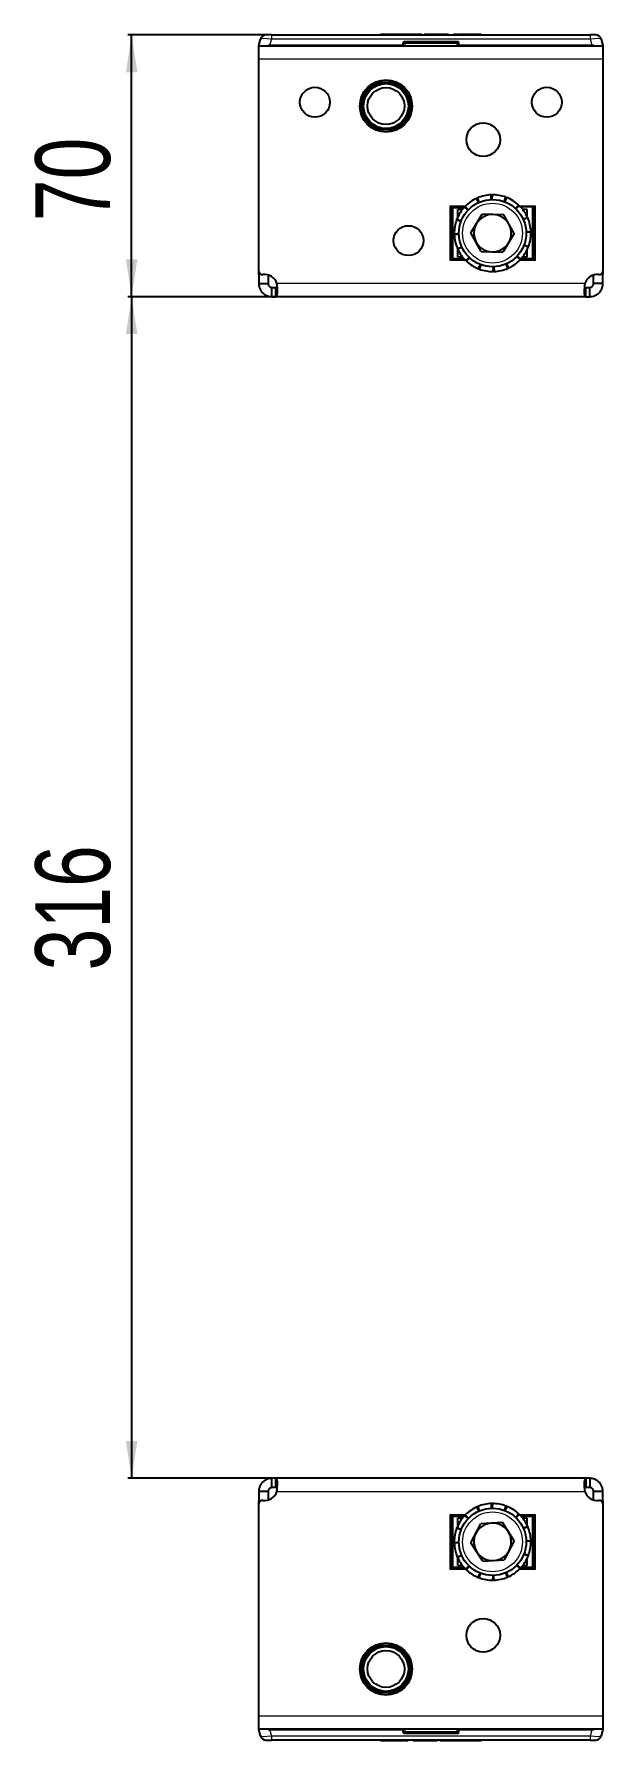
# Model space of a CAD drawing. Header units: millimetres. Extents: x 0 to 2772, y -308 to 598.
# Drawn here: x 3.3 to 155.4, y -308.3 to 148.2 of the extents above; entities that cross this region are included whole.
import ezdxf

# ---------------------------------------------------------------- set-up
doc = ezdxf.new("R2010")
doc.units = ezdxf.units.MM
doc.layers.add('FORMAT', color=7, linetype='Continuous')
doc.styles.add('SLDTEXTSTYLE0', font='TXT', dxfattribs={"width": 0.75})
doc.dimstyles.new('SLDDIMSTYLE0', dxfattribs={"dimtxt": 20, "dimasz": 10, "dimexe": 0, "dimexo": 0.0625, "dimgap": 5, "dimtad": 2, "dimdec": 1, "dimrnd": 1e-09, "dimzin": 12, "dimdsep": 46, "dimtxsty": 'SLDTEXTSTYLE0', "dimsah": 1, "dimcen": 0.09, "dimadec": 0, "dimazin": 3, "dimtfac": 1, "dimtofl": 0, "dimtmove": 0, "dimatfit": 3, "dimfxl": 0, "dimfrac": 2, "dimtolj": 1, "dimtzin": 12, "dimarcsym": 0})

# ---------------------------------------------------------------- blocks, each defined once
blk = doc.blocks.new('_D_5')
at = {"layer": 'FORMAT'}
for p, q in [((65.28, 147.96), (28.38, 147.96)), ((29.38, 77.96), (29.38, 147.96)), ((67.96, 77.96), (28.38, 77.96))]:
    blk.add_line(p, q, dxfattribs=at)
for points in [[(29.38, 147.96), (27.84, 137.96), (30.92, 137.96)], [(29.38, 77.96), (30.92, 87.96), (27.84, 87.96)]]:
    blk.add_solid(points, dxfattribs=at)
at = {"layer": 'FORMAT', "insert": (3.6, 98.18), "char_height": 20, "attachment_point": 1, "rotation": 90, "style": 'SLDTEXTSTYLE0'}
blk.add_mtext('70', dxfattribs=at)
blk = doc.blocks.new('_D_6')
at = {"layer": 'FORMAT'}
for p, q in [((67.96, 77.96), (28.38, 77.96)), ((29.38, 77.96), (29.38, -238.04)), ((67.96, -238.04), (28.38, -238.04))]:
    blk.add_line(p, q, dxfattribs=at)
for points in [[(29.38, 77.96), (27.84, 67.96), (30.92, 67.96)], [(29.38, -238.04), (30.92, -228.04), (27.84, -228.04)]]:
    blk.add_solid(points, dxfattribs=at)
at = {"layer": 'FORMAT', "insert": (3.6, -102.21), "char_height": 20, "attachment_point": 1, "rotation": 90, "style": 'SLDTEXTSTYLE0'}
blk.add_mtext('316', dxfattribs=at)

msp = doc.modelspace()

# ---------------------------------------------------------------- linework, layer by layer
at = {"color": 7, "linetype": 'Continuous', "lineweight": 25}
for p, q in [((63.39, 145.16), (63.84, 146.85)), ((66.74, 147.96), (65.29, 147.96)), ((66.74, 147.96), (152.04, 147.96)), ((95.96, 148.16), (95.96, 147.96)), ((101.61, 148.16), (101.67, 148.16)), ((101.67, 148.16), (101.67, 147.96)), ((101.67, 148.16), (102.8, 148.16)), ((116.39, 146.16), (102.39, 146.16)), ((102.8, 148.16), (102.8, 147.96)), ((102.8, 148.16), (105.47, 148.16)), ((105.47, 148.16), (105.47, 147.96)), ((105.47, 148.16), (106.96, 148.16)), ((106.96, 148.16), (106.96, 147.96)), ((107.77, 148.19), (107.77, 147.96)), ((111.24, 148.16), (114.07, 148.16)), ((114.07, 148.16), (114.07, 147.96)), ((115.21, 148.16), (115.21, 147.96)), ((115.46, 148.16), (115.46, 147.96)), ((116.7, 148.16), (116.7, 147.96)), ((117.13, 148.16), (122.38, 148.16)), ((122.81, 148.16), (122.81, 147.96)), ((153.48, 147.96), (152.04, 147.96)), ((154.93, 146.85), (155.39, 145.16)), ((63.39, 144.96), (63.39, 145.16)), ((155.39, 144.96), (63.39, 144.96)), ((63.39, 141.46), (63.39, 144.96)), ((101.89, 145.16), (66.28, 145.16)), ((101.89, 145.66), (101.89, 145.16)), ((101.89, 144.96), (101.89, 145.16)), ((116.89, 145.16), (116.89, 145.66)), ((152.49, 145.16), (116.89, 145.16)), ((116.89, 144.96), (116.89, 145.16)), ((155.39, 145.16), (155.39, 144.96)), ((155.39, 144.96), (155.39, 141.46)), ((63.39, 84.86), (63.39, 141.46)), ((155.39, 141.46), (155.39, 84.86)), ((125.54, 103.95), (125.49, 105.2)), ((125.74, 105.21), (125.66, 103.96)), ((114.89, 101.96), (114.54, 102.31)), ((118.4, 101.96), (114.89, 101.96)), ((114.89, 101.96), (114.89, 87.96)), ((115.24, 101.61), (114.89, 101.96)), ((116.64, 99.38), (116.64, 101.26)), ((117.8, 101.26), (116.64, 101.26)), ((119.28, 101.07), (118.36, 101.92)), ((118.54, 102.1), (119.37, 101.17)), ((118.89, 101.71), (118.89, 101.44)), ((122.12, 103.14), (121.6, 104.27)), ((121.83, 104.37), (122.24, 103.19)), ((129.01, 103.4), (129.44, 104.57)), ((129.67, 104.49), (129.12, 103.36)), ((132, 101.57), (132.85, 102.48)), ((133.03, 102.31), (132.09, 101.48)), ((136.89, 101.96), (133.37, 101.96)), ((135.14, 101.26), (133.97, 101.26)), ((135.14, 99.38), (135.14, 101.26)), ((137.24, 102.31), (136.89, 101.96)), ((136.89, 101.96), (136.89, 87.96)), ((117.44, 98.08), (116.27, 98.52)), ((116.36, 98.75), (117.49, 98.2)), ((120.11, 95.09), (123.12, 100.03)), ((128.89, 99.89), (123.12, 100.03)), ((131.66, 94.83), (128.89, 99.89)), ((134.06, 98.72), (135.2, 99.25)), ((135.3, 99.02), (134.11, 98.61)), ((115.64, 94.82), (116.89, 94.74)), ((116.89, 94.61), (115.64, 94.57)), ((116.47, 90.9), (117.66, 91.31)), ((122.88, 90.03), (120.11, 95.09)), ((131.66, 94.83), (128.66, 89.9)), ((135.41, 91.17), (134.28, 91.72)), ((134.33, 91.84), (135.5, 91.41)), ((134.88, 95.31), (136.13, 95.36)), ((136.13, 95.11), (134.88, 95.18)), ((114.89, 87.96), (114.54, 87.61)), ((115.24, 88.31), (114.89, 87.96)), ((114.89, 87.96), (118.4, 87.96)), ((117.71, 91.2), (116.57, 90.68)), ((116.64, 88.66), (116.64, 90.54)), ((116.64, 88.66), (117.8, 88.66)), ((118.74, 87.61), (119.68, 88.44)), ((119.77, 88.36), (118.92, 87.44)), ((122.88, 90.03), (128.66, 89.9)), ((129.94, 85.55), (129.53, 86.73)), ((129.65, 86.78), (130.17, 85.65)), ((133.24, 87.82), (132.4, 88.76)), ((132.49, 88.85), (133.41, 88)), ((132.89, 88.21), (132.89, 88.48)), ((136.89, 87.96), (133.37, 87.96)), ((133.97, 88.66), (135.14, 88.66)), ((135.14, 88.66), (135.14, 90.54)), ((136.89, 87.96), (136.54, 88.31)), ((137.24, 87.61), (136.89, 87.96)), ((63.39, 83.96), (63.39, 84.86)), ((63.39, 83.96), (63.39, 81.46)), ((65.89, 83.74), (65.89, 81.46)), ((122.1, 85.44), (122.65, 86.56)), ((122.77, 86.52), (122.33, 85.35)), ((126.03, 84.71), (126.11, 85.96)), ((126.23, 85.97), (126.28, 84.72)), ((152.89, 81.46), (152.89, 83.74)), ((155.39, 84.86), (155.39, 83.96)), ((155.39, 81.46), (155.39, 83.96)), ((63.39, 81.46), (65.89, 81.46)), ((66.89, 80.46), (67.97, 80.46)), ((66.89, 77.96), (66.89, 80.46)), ((66.89, 77.96), (67.97, 77.96)), ((67.97, 77.96), (67.97, 80.46)), ((150.8, 77.96), (67.97, 77.96)), ((150.8, 77.96), (150.8, 80.46)), ((150.8, 80.46), (151.89, 80.46)), ((150.8, 77.96), (151.89, 77.96)), ((151.89, 77.96), (151.89, 80.46)), ((155.39, 81.46), (152.89, 81.46)), ((65.89, -241.54), (63.39, -241.54)), ((63.39, -241.54), (63.39, -244.04)), ((65.89, -241.54), (65.89, -243.82)), ((66.89, -240.54), (66.89, -238.04)), ((67.97, -238.04), (66.89, -238.04)), ((67.97, -240.54), (66.89, -240.54)), ((67.97, -240.54), (67.97, -238.04)), ((150.8, -238.04), (67.97, -238.04)), ((150.8, -238.04), (150.8, -240.54)), ((151.89, -238.04), (150.8, -238.04)), ((151.89, -240.54), (150.8, -240.54)), ((151.89, -238.04), (151.89, -240.54)), ((155.39, -241.54), (152.89, -241.54)), ((152.89, -243.82), (152.89, -241.54)), ((155.39, -244.04), (155.39, -241.54)), ((63.39, -244.94), (63.39, -244.04)), ((63.39, -301.54), (63.39, -244.94)), ((122.2, -246.83), (121.69, -245.69)), ((121.92, -245.59), (122.31, -246.78)), ((125.62, -246.04), (125.58, -244.79)), ((125.83, -244.79), (125.75, -246.04)), ((129.08, -246.63), (129.53, -245.46)), ((129.76, -245.55), (129.2, -246.67)), ((155.39, -244.04), (155.39, -244.94)), ((155.39, -244.94), (155.39, -301.54)), ((114.89, -248.04), (114.54, -247.69)), ((114.89, -248.04), (114.89, -262.04)), ((118.4, -248.04), (114.89, -248.04)), ((115.24, -248.39), (114.89, -248.04)), ((117.8, -248.74), (116.64, -248.74)), ((116.64, -250.62), (116.64, -248.74)), ((119.34, -248.87), (118.43, -248.01)), ((118.54, -248.04), (118.46, -248.04)), ((118.6, -247.83), (119.42, -248.77)), ((118.89, -248.29), (118.89, -248.44)), ((119.47, -248.73), (118.89, -248.4)), ((119.46, -248.74), (119.2, -248.74)), ((120.12, -255.34), (122.74, -250.2)), ((128.51, -249.89), (122.74, -250.2)), ((131.65, -254.74), (128.51, -249.89)), ((132.06, -248.49), (132.92, -247.58)), ((133.1, -247.75), (132.15, -248.58)), ((133.37, -248.04), (136.89, -248.04)), ((135.14, -248.74), (133.97, -248.74)), ((134.1, -251.35), (135.24, -250.84)), ((135.14, -250.62), (135.14, -248.74)), ((136.89, -248.04), (136.54, -248.39)), ((137.24, -247.69), (136.89, -248.04)), ((136.89, -248.04), (136.89, -262.04)), ((115.64, -255.09), (116.89, -255.18)), ((116.89, -255.3), (115.64, -255.34)), ((117.47, -251.84), (116.3, -251.4)), ((116.4, -251.16), (117.52, -251.72)), ((123.27, -260.18), (120.12, -255.34)), ((131.65, -254.74), (129.03, -259.88)), ((135.34, -251.07), (134.15, -251.47)), ((134.88, -254.77), (136.13, -254.74)), ((136.14, -254.99), (134.88, -254.9)), ((116.44, -259.01), (117.63, -258.61)), ((117.68, -258.73), (116.54, -259.24)), ((116.64, -261.34), (116.64, -259.46)), ((123.27, -260.18), (129.03, -259.88)), ((135.38, -258.91), (134.25, -258.35)), ((134.3, -258.24), (135.47, -258.68)), ((135.14, -261.34), (135.14, -259.46)), ((114.89, -262.04), (114.54, -262.39)), ((115.24, -261.69), (114.89, -262.04)), ((114.89, -262.04), (118.4, -262.04)), ((116.64, -261.34), (117.8, -261.34)), ((118.67, -262.32), (119.62, -261.5)), ((119.71, -261.59), (118.85, -262.5)), ((122.01, -264.53), (122.57, -263.41)), ((122.69, -263.45), (122.24, -264.62)), ((125.94, -265.29), (126.03, -264.04)), ((126.15, -264.04), (126.19, -265.28)), ((129.86, -264.49), (129.46, -263.3)), ((129.57, -263.25), (130.09, -264.39)), ((132.3, -261.35), (132.89, -261.68)), ((132.31, -261.34), (132.57, -261.34)), ((133.17, -262.25), (132.35, -261.3)), ((132.43, -261.21), (133.34, -262.07)), ((132.89, -261.79), (132.89, -261.64)), ((133.31, -262.04), (133.24, -262.04)), ((136.89, -262.04), (133.37, -262.04)), ((133.97, -261.34), (135.14, -261.34)), ((136.89, -262.04), (136.54, -261.69)), ((137.24, -262.39), (136.89, -262.04)), ((63.39, -305.04), (63.39, -301.54)), ((63.39, -305.24), (63.39, -305.04)), ((63.39, -305.04), (155.39, -305.04)), ((63.84, -306.93), (63.39, -305.24)), ((66.28, -305.24), (101.89, -305.24)), ((101.89, -305.04), (101.89, -305.24)), ((101.89, -305.24), (101.89, -305.74)), ((116.89, -305.04), (116.89, -305.24)), ((116.89, -305.74), (116.89, -305.24)), ((116.89, -305.24), (152.49, -305.24)), ((155.39, -305.24), (154.93, -306.93)), ((155.39, -301.54), (155.39, -305.04)), ((155.39, -305.04), (155.39, -305.24)), ((65.29, -308.04), (66.74, -308.04)), ((152.04, -308.04), (66.74, -308.04)), ((95.96, -308.24), (95.96, -308.04)), ((101.64, -308.24), (96.39, -308.24)), ((102.07, -308.24), (102.07, -308.04)), ((102.39, -306.24), (116.39, -306.24)), ((103.31, -308.24), (103.31, -308.04)), ((103.56, -308.24), (103.56, -308.04)), ((104.7, -308.24), (104.7, -308.04)), ((107.53, -308.24), (104.7, -308.24)), ((111, -308.26), (111, -308.04)), ((111.81, -308.24), (111.81, -308.04)), ((113.3, -308.24), (111.81, -308.24)), ((113.3, -308.24), (113.3, -308.04)), ((115.97, -308.24), (113.3, -308.24)), ((115.97, -308.24), (115.97, -308.04)), ((117.1, -308.24), (115.97, -308.24)), ((117.1, -308.24), (117.1, -308.04)), ((117.16, -308.24), (117.1, -308.24)), ((122.81, -308.24), (122.81, -308.04)), ((152.04, -308.04), (153.48, -308.04))]:
    msp.add_line(p, q, dxfattribs=at)
at = {"color": 8, "linetype": 'Continuous', "lineweight": 18}
for p, q in [((66.74, 146.85), (66.28, 145.16)), ((66.74, 147.96), (66.74, 146.85)), ((152.04, 146.85), (66.74, 146.85)), ((98.07, 148.16), (98.07, 147.96)), ((102.39, 145.66), (102.39, 146.16)), ((108.88, 148.16), (108.88, 147.96)), ((111.24, 148.16), (111.24, 147.96)), ((116.39, 145.66), (116.39, 146.16)), ((117.13, 148.16), (117.13, 147.96)), ((122.38, 148.16), (122.38, 147.96)), ((152.04, 146.85), (152.04, 147.96)), ((152.49, 145.16), (152.04, 146.85)), ((102.39, 145.66), (101.89, 145.66)), ((102.39, 145.66), (102.39, 144.96)), ((116.39, 145.66), (102.39, 145.66)), ((116.39, 145.66), (116.89, 145.66)), ((116.39, 144.96), (116.39, 145.66)), ((155.39, 141.46), (63.39, 141.46)), ((114.54, 87.61), (114.54, 102.31)), ((114.54, 102.31), (118.74, 102.31)), ((118.09, 101.61), (115.24, 101.61)), ((115.24, 101.61), (115.24, 88.31)), ((132.69, 102.31), (133.03, 102.31)), ((133.03, 102.31), (137.24, 102.31)), ((136.54, 88.31), (136.54, 101.96)), ((137.24, 102.31), (137.24, 87.61)), ((118.74, 87.61), (114.54, 87.61)), ((115.24, 88.31), (118.09, 88.31)), ((119.08, 87.61), (118.74, 87.61)), ((137.24, 87.61), (133.03, 87.61)), ((133.69, 88.31), (136.54, 88.31)), ((63.95, 83.96), (63.39, 83.96)), ((155.39, 83.96), (154.83, 83.96)), ((150.55, 81.46), (68.22, 81.46)), ((68.22, -241.54), (150.55, -241.54)), ((63.39, -244.04), (63.95, -244.04)), ((154.83, -244.04), (155.39, -244.04)), ((114.54, -247.69), (118.74, -247.69)), ((114.54, -262.39), (114.54, -247.69)), ((118.09, -248.39), (115.24, -248.39)), ((115.24, -248.39), (115.24, -261.69)), ((132.82, -247.69), (137.24, -247.69)), ((136.54, -248.39), (133.69, -248.39)), ((136.54, -261.69), (136.54, -248.39)), ((137.24, -247.69), (137.24, -262.39)), ((118.96, -262.39), (114.54, -262.39)), ((115.24, -261.69), (118.09, -261.69)), ((137.24, -262.39), (133.03, -262.39)), ((133.69, -261.69), (136.54, -261.69)), ((63.39, -301.54), (155.39, -301.54)), ((66.28, -305.24), (66.74, -306.93)), ((102.39, -305.74), (101.89, -305.74)), ((102.39, -305.04), (102.39, -305.74)), ((102.39, -305.74), (102.39, -306.24)), ((102.39, -305.74), (116.39, -305.74)), ((116.39, -305.74), (116.39, -305.04)), ((116.39, -305.74), (116.89, -305.74)), ((116.39, -305.74), (116.39, -306.24)), ((152.04, -306.93), (152.49, -305.24)), ((66.74, -306.93), (152.04, -306.93)), ((66.74, -306.93), (66.74, -308.04)), ((96.39, -308.24), (96.39, -308.04)), ((101.64, -308.24), (101.64, -308.04)), ((107.53, -308.24), (107.53, -308.04)), ((109.89, -308.24), (109.89, -308.04)), ((120.7, -308.24), (120.7, -308.04)), ((152.04, -308.04), (152.04, -306.93))]:
    msp.add_line(p, q, dxfattribs=at)
at = {"color": 7, "linetype": 'Continuous', "lineweight": 25}
for centre, radius in [((78.39, 129.96), 4), ((97.39, 128.96), 7), ((97.39, 128.96), 6.5), ((97.39, 128.96), 6), ((97.39, 128.96), 4.93), ((140.39, 129.96), 4), ((123.39, 119.96), 4.5), ((125.89, 94.96), 9), ((103.39, 92.96), 4), ((125.89, -255.04), 9), ((123.39, -280.04), 4.5), ((97.39, -289.04), 7), ((97.39, -289.04), 6.5), ((97.39, -289.04), 6), ((97.39, -289.04), 4.93)]:
    msp.add_circle(centre, radius, dxfattribs=at)
at = {"color": 8, "linetype": 'Continuous', "lineweight": 18}
for centre, radius in [((97.39, 128.96), 6.25), ((125.89, 94.96), 8), ((125.89, -255.04), 8), ((97.39, -289.04), 6.25)]:
    msp.add_circle(centre, radius, dxfattribs=at)
at = {"color": 7, "linetype": 'Continuous', "lineweight": 25}
for centre, radius, start, end in [((65.29, 146.46), 1.5, 90, 165), ((102.39, 145.66), 0.5, 90, 180), ((116.39, 145.66), 0.5, 0, 90), ((153.48, 146.46), 1.5, 15, 90), ((125.89, 94.96), 10.25, 92.2104, 113.3145), ((125.89, 94.96), 10.25, 69.7104, 90.8145), ((125.89, 94.96), 10.25, 137.2104, 158.3145), ((125.89, 94.96), 10.25, 114.7104, 135.8145), ((125.89, 94.96), 10.25, 47.2104, 68.3145), ((125.89, 94.96), 10.25, 24.7104, 45.8145), ((125.89, 94.96), 10.25, 159.7104, 180.8145), ((125.89, 94.96), 5, 148.6784, 208.6784), ((125.89, 94.96), 5, 88.6784, 148.6784), ((125.89, 94.96), 5, 28.6784, 88.6784), ((125.89, 94.96), 5, 328.6784, 28.6784), ((125.89, 94.96), 10.25, 2.2104, 23.3145), ((125.89, 94.96), 10.25, 182.2104, 203.3145), ((125.89, 94.96), 5, 208.6784, 268.6784), ((125.89, 94.96), 5, 268.6784, 328.6784), ((125.89, 94.96), 10.25, 339.7104, 0.8145), ((125.89, 94.96), 10.25, 204.7104, 225.8145), ((125.89, 94.96), 10.25, 227.2104, 248.3145), ((125.89, 94.96), 10.25, 294.7104, 315.8145), ((125.89, 94.96), 10.25, 317.2104, 338.3145), ((64.39, 84.86), 1, 180, 276.3794), ((64.89, 80.39), 3.5, 17.8253, 96.3794), ((125.89, 94.96), 10.25, 249.7104, 270.8145), ((125.89, 94.96), 10.25, 272.2104, 293.3145), ((153.89, 80.39), 3.5, 83.6206, 162.1747), ((154.39, 84.86), 1, 263.6206, 0), ((64.89, -240.47), 3.5, 263.6206, 342.1747), ((153.89, -240.47), 3.5, 197.8253, 276.3794), ((64.39, -244.94), 1, 83.6206, 180), ((125.89, -255.04), 10.25, 114.1868, 135.2909), ((125.89, -255.04), 10.25, 91.6868, 112.7909), ((125.89, -255.04), 10.25, 69.1868, 90.2909), ((125.89, -255.04), 10.25, 46.6868, 67.7909), ((154.39, -244.94), 1, 360, 96.3794), ((125.89, -255.04), 10.25, 136.6868, 157.7909), ((125.89, -255.04), 5, 93.0175, 153.0175), ((125.89, -255.04), 5, 33.0175, 93.0175), ((125.89, -255.04), 10.25, 24.1868, 45.2909), ((125.89, -255.04), 10.25, 159.1868, 180.2909), ((125.89, -255.04), 10.25, 181.6868, 202.7909), ((125.89, -255.04), 5, 153.0175, 213.0175), ((125.89, -255.04), 5, 333.0175, 33.0175), ((125.89, -255.04), 10.25, 1.6868, 22.7909), ((125.89, -255.04), 10.25, 339.1868, 0.2909), ((125.89, -255.04), 10.25, 204.1868, 225.2909), ((125.89, -255.04), 5, 213.0175, 273.0175), ((125.89, -255.04), 5, 273.0175, 333.0175), ((125.89, -255.04), 10.25, 316.6868, 337.7909), ((125.89, -255.04), 10.25, 226.6868, 247.7909), ((125.89, -255.04), 10.25, 249.1868, 270.2909), ((125.89, -255.04), 10.25, 271.6868, 292.7909), ((125.89, -255.04), 10.25, 294.1868, 315.2909), ((102.39, -305.74), 0.5, 180, 270), ((116.39, -305.74), 0.5, 270, 0), ((65.29, -306.54), 1.5, 195, 270), ((153.48, -306.54), 1.5, 270, 345)]:
    msp.add_arc(centre, radius, start, end, dxfattribs=at)
at = {"color": 8, "linetype": 'Continuous', "lineweight": 18}
for centre, major_axis, start_param, end_param in [((66.84, 146.46), (3, -0.38), 1.621093, 3.124852), ((151.93, 146.46), (3, 0.38), 0.016741, 1.520499), ((66.84, -306.54), (3, 0.38), 3.158333, 4.662092), ((151.93, -306.54), (3, -0.38), 4.762686, 6.266445)]:
    msp.add_ellipse(centre, major_axis=major_axis, ratio=0.123038, start_param=start_param, end_param=end_param, dxfattribs=at)
at = {"color": 7, "linetype": 'Continuous', "lineweight": 25}
for centre, major_axis, start_param, end_param in [((63.39, 133.57), (3.1, 11.57), 0.067037, 0.253072), ((155.39, 133.57), (-3.1, 11.57), 6.030113, 6.216148), ((63.39, -293.65), (3.1, -11.57), 6.030113, 6.216148), ((155.39, -293.65), (-3.1, -11.57), 0.067037, 0.253072)]:
    msp.add_ellipse(centre, major_axis=major_axis, ratio=0.250563, start_param=start_param, end_param=end_param, dxfattribs=at)
for points, knots in [([(95.96, 148.16), (96.33, 148.16), (97.02, 148.16), (97.74, 148.16), (98.07, 148.16)], [0, 0, 0, 0, 0.5368, 1, 1, 1, 1]), ([(98.07, 148.16), (98.57, 148.16), (99.51, 148.16), (100.7, 148.16), (101.42, 148.16), (101.6, 148.16), (101.61, 148.16)], [0, 0, 0, 0, 0.381983, 0.713352, 0.984017, 1, 1, 1, 1]), ([(107.79, 148.16), (107.78, 148.16), (107.76, 148.16), (107.91, 148.16), (108.28, 148.16), (108.67, 148.16), (108.88, 148.16)], [0, 0, 0, 0, 0.061615, 0.333035, 0.637399, 1, 1, 1, 1]), ([(108.88, 148.16), (109.04, 148.16), (109.4, 148.16), (110.2, 148.16), (110.83, 148.16), (111.24, 148.16)], [0, 0, 0, 0, 0.2167419, 0.4896426, 1, 1, 1, 1]), ([(115.46, 148.16), (115.52, 148.16), (115.62, 148.16), (115.93, 148.16), (116.21, 148.16), (116.41, 148.16), (116.48, 148.16)], [0, 0, 0, 0, 0.255277, 0.538303, 0.854078, 1, 1, 1, 1]), ([(115.64, 148.16), (115.75, 148.16), (116, 148.16), (116.3, 148.16), (116.48, 148.16), (116.48, 148.16)], [0, 0, 0, 0, 0.466249, 0.997338, 1, 1, 1, 1]), ([(116.7, 148.16), (116.71, 148.16), (116.72, 148.16), (116.84, 148.16), (116.98, 148.16), (117.08, 148.16), (117.13, 148.16)], [0, 0, 0, 0, 0.285248, 0.560563, 0.777151, 1, 1, 1, 1]), ([(122.38, 148.16), (122.44, 148.16), (122.57, 148.16), (122.71, 148.16), (122.8, 148.16), (122.81, 148.16), (122.81, 148.16)], [0, 0, 0, 0, 0.2813032, 0.555629, 0.7738783, 1, 1, 1, 1]), ([(125.49, 105.2), (125.53, 105.2), (125.59, 105.21), (125.68, 105.21), (125.72, 105.21), (125.74, 105.21)], [0, 0, 0, 0, 0.499981, 0.749988, 1, 1, 1, 1]), ([(118.36, 101.92), (118.39, 101.95), (118.43, 102), (118.49, 102.06), (118.52, 102.09), (118.54, 102.1)], [0, 0, 0, 0, 0.4999808, 0.7499881, 1, 1, 1, 1]), ([(121.6, 104.27), (121.64, 104.29), (121.7, 104.32), (121.77, 104.35), (121.81, 104.37), (121.83, 104.37)], [0, 0, 0, 0, 0.4999808, 0.7499881, 1, 1, 1, 1]), ([(129.44, 104.57), (129.48, 104.56), (129.54, 104.54), (129.62, 104.51), (129.65, 104.49), (129.67, 104.49)], [0, 0, 0, 0, 0.499981, 0.749988, 1, 1, 1, 1]), ([(132.85, 102.48), (132.88, 102.45), (132.92, 102.41), (132.99, 102.35), (133.02, 102.33), (133.03, 102.31)], [0, 0, 0, 0, 0.499981, 0.749988, 1, 1, 1, 1]), ([(116.27, 98.52), (116.29, 98.55), (116.31, 98.61), (116.34, 98.69), (116.35, 98.73), (116.36, 98.75)], [0, 0, 0, 0, 0.4999808, 0.7499881, 1, 1, 1, 1]), ([(135.2, 99.25), (135.21, 99.21), (135.24, 99.15), (135.27, 99.07), (135.29, 99.04), (135.3, 99.02)], [0, 0, 0, 0, 0.499981, 0.749988, 1, 1, 1, 1]), ([(115.64, 94.57), (115.64, 94.61), (115.64, 94.67), (115.64, 94.75), (115.64, 94.79), (115.64, 94.82)], [0, 0, 0, 0, 0.499981, 0.749988, 1, 1, 1, 1]), ([(135.5, 91.41), (135.49, 91.37), (135.46, 91.31), (135.43, 91.23), (135.42, 91.19), (135.41, 91.17)], [0, 0, 0, 0, 0.499981, 0.749988, 1, 1, 1, 1]), ([(136.13, 95.36), (136.13, 95.31), (136.13, 95.25), (136.13, 95.17), (136.13, 95.13), (136.13, 95.11)], [0, 0, 0, 0, 0.499981, 0.749988, 1, 1, 1, 1]), ([(116.57, 90.68), (116.56, 90.71), (116.53, 90.77), (116.5, 90.85), (116.48, 90.88), (116.47, 90.9)], [0, 0, 0, 0, 0.499981, 0.749988, 1, 1, 1, 1]), ([(118.92, 87.44), (118.89, 87.47), (118.85, 87.51), (118.79, 87.57), (118.76, 87.6), (118.74, 87.61)], [0, 0, 0, 0, 0.499981, 0.749988, 1, 1, 1, 1]), ([(133.41, 88), (133.38, 87.97), (133.34, 87.92), (133.28, 87.86), (133.25, 87.83), (133.24, 87.82)], [0, 0, 0, 0, 0.499981, 0.749988, 1, 1, 1, 1]), ([(122.33, 85.35), (122.29, 85.36), (122.23, 85.38), (122.16, 85.41), (122.12, 85.43), (122.1, 85.44)], [0, 0, 0, 0, 0.4999808, 0.7499881, 1, 1, 1, 1]), ([(126.28, 84.72), (126.24, 84.72), (126.18, 84.71), (126.09, 84.71), (126.05, 84.71), (126.03, 84.71)], [0, 0, 0, 0, 0.499981, 0.749988, 1, 1, 1, 1]), ([(130.17, 85.65), (130.13, 85.63), (130.08, 85.61), (130, 85.57), (129.96, 85.56), (129.94, 85.55)], [0, 0, 0, 0, 0.499981, 0.749988, 1, 1, 1, 1]), ([(63.39, 81.46), (63.41, 81.14), (63.46, 80.55), (63.86, 79.61), (64.57, 78.74), (65.67, 78.08), (66.47, 78), (66.89, 77.96)], [0, 0, 0, 0, 0.17084, 0.319217, 0.548103, 0.767822, 1, 1, 1, 1]), ([(65.89, 81.46), (65.89, 81.37), (65.91, 81.2), (66, 80.98), (66.11, 80.82), (66.24, 80.69), (66.38, 80.59), (66.61, 80.48), (66.77, 80.47), (66.89, 80.46)], [0, 0, 0, 0, 0.1543587, 0.2872828, 0.4004353, 0.4965437, 0.6043139, 0.7231511, 1, 1, 1, 1]), ([(67.97, 77.96), (68.03, 77.98), (68.13, 78.01), (68.27, 78.29), (68.37, 78.75), (68.39, 79.38), (68.37, 80), (68.32, 80.7), (68.25, 81.2), (68.22, 81.46)], [0, 0, 0, 0, 0.144067, 0.271276, 0.474907, 0.597997, 0.726338, 0.860245, 1, 1, 1, 1]), ([(150.55, 81.46), (150.52, 81.17), (150.47, 80.61), (150.4, 79.71), (150.38, 78.83), (150.51, 78.1), (150.7, 78.01), (150.8, 77.96)], [0, 0, 0, 0, 0.16069, 0.301312, 0.521951, 0.753573, 1, 1, 1, 1]), ([(151.89, 80.46), (152.01, 80.47), (152.23, 80.49), (152.49, 80.65), (152.67, 80.83), (152.79, 81.01), (152.87, 81.23), (152.88, 81.38), (152.89, 81.46)], [0, 0, 0, 0, 0.296302, 0.497469, 0.615497, 0.73607, 0.863114, 1, 1, 1, 1]), ([(151.89, 77.96), (152.34, 78.01), (153.15, 78.1), (154.06, 78.67), (154.65, 79.27), (155.05, 79.9), (155.33, 80.65), (155.37, 81.18), (155.39, 81.46)], [0, 0, 0, 0, 0.254149, 0.448213, 0.574908, 0.708872, 0.850468, 1, 1, 1, 1]), ([(66.89, -238.04), (66.43, -238.09), (65.62, -238.18), (64.71, -238.75), (64.12, -239.35), (63.72, -239.98), (63.44, -240.72), (63.4, -241.26), (63.39, -241.54)], [0, 0, 0, 0, 0.254149, 0.448213, 0.574908, 0.708872, 0.850468, 1, 1, 1, 1]), ([(66.89, -240.54), (66.76, -240.55), (66.55, -240.57), (66.28, -240.73), (66.1, -240.91), (65.98, -241.09), (65.9, -241.31), (65.89, -241.46), (65.89, -241.54)], [0, 0, 0, 0, 0.296302, 0.497469, 0.615497, 0.73607, 0.863114, 1, 1, 1, 1]), ([(68.22, -241.54), (68.25, -241.24), (68.3, -240.69), (68.37, -239.79), (68.4, -238.91), (68.26, -238.18), (68.07, -238.09), (67.97, -238.04)], [0, 0, 0, 0, 0.16069, 0.301312, 0.521951, 0.753573, 1, 1, 1, 1]), ([(150.8, -238.04), (150.75, -238.06), (150.65, -238.09), (150.5, -238.37), (150.4, -238.83), (150.38, -239.46), (150.4, -240.08), (150.46, -240.78), (150.52, -241.28), (150.55, -241.54)], [0, 0, 0, 0, 0.144067, 0.271276, 0.474907, 0.597997, 0.726338, 0.860245, 1, 1, 1, 1]), ([(155.39, -241.54), (155.36, -241.22), (155.31, -240.63), (154.92, -239.69), (154.2, -238.82), (153.11, -238.16), (152.3, -238.08), (151.89, -238.04)], [0, 0, 0, 0, 0.1708405, 0.3192172, 0.5481031, 0.7678223, 1, 1, 1, 1]), ([(152.89, -241.54), (152.88, -241.45), (152.87, -241.28), (152.77, -241.06), (152.66, -240.89), (152.53, -240.77), (152.39, -240.67), (152.16, -240.56), (152, -240.55), (151.89, -240.54)], [0, 0, 0, 0, 0.154359, 0.287283, 0.400435, 0.496544, 0.604314, 0.723151, 1, 1, 1, 1]), ([(121.69, -245.69), (121.72, -245.67), (121.78, -245.65), (121.86, -245.61), (121.9, -245.6), (121.92, -245.59)], [0, 0, 0, 0, 0.499981, 0.749988, 1, 1, 1, 1]), ([(125.58, -244.79), (125.63, -244.79), (125.69, -244.79), (125.77, -244.79), (125.81, -244.79), (125.83, -244.79)], [0, 0, 0, 0, 0.499981, 0.749988, 1, 1, 1, 1]), ([(129.53, -245.46), (129.57, -245.47), (129.63, -245.5), (129.7, -245.53), (129.74, -245.54), (129.76, -245.55)], [0, 0, 0, 0, 0.499981, 0.749988, 1, 1, 1, 1]), ([(118.43, -248.01), (118.46, -247.98), (118.5, -247.93), (118.56, -247.87), (118.59, -247.84), (118.6, -247.83)], [0, 0, 0, 0, 0.499981, 0.749988, 1, 1, 1, 1]), ([(132.92, -247.58), (132.95, -247.61), (132.99, -247.65), (133.05, -247.71), (133.08, -247.74), (133.1, -247.75)], [0, 0, 0, 0, 0.499981, 0.749988, 1, 1, 1, 1]), ([(135.24, -250.84), (135.25, -250.88), (135.28, -250.93), (135.31, -251.01), (135.33, -251.05), (135.34, -251.07)], [0, 0, 0, 0, 0.499981, 0.749988, 1, 1, 1, 1]), ([(115.64, -255.34), (115.64, -255.3), (115.64, -255.24), (115.64, -255.15), (115.64, -255.11), (115.64, -255.09)], [0, 0, 0, 0, 0.499981, 0.749988, 1, 1, 1, 1]), ([(116.3, -251.4), (116.32, -251.36), (116.34, -251.3), (116.37, -251.22), (116.39, -251.18), (116.4, -251.16)], [0, 0, 0, 0, 0.499981, 0.749988, 1, 1, 1, 1]), ([(136.13, -254.74), (136.13, -254.78), (136.13, -254.84), (136.14, -254.92), (136.14, -254.97), (136.14, -254.99)], [0, 0, 0, 0, 0.499981, 0.749988, 1, 1, 1, 1]), ([(116.54, -259.24), (116.52, -259.2), (116.49, -259.14), (116.46, -259.07), (116.44, -259.03), (116.44, -259.01)], [0, 0, 0, 0, 0.499981, 0.749988, 1, 1, 1, 1]), ([(135.47, -258.68), (135.45, -258.72), (135.43, -258.78), (135.4, -258.86), (135.38, -258.89), (135.38, -258.91)], [0, 0, 0, 0, 0.499981, 0.749988, 1, 1, 1, 1]), ([(118.85, -262.5), (118.82, -262.47), (118.78, -262.43), (118.72, -262.37), (118.69, -262.34), (118.67, -262.32)], [0, 0, 0, 0, 0.4999808, 0.7499881, 1, 1, 1, 1]), ([(122.24, -264.62), (122.2, -264.61), (122.15, -264.58), (122.07, -264.55), (122.03, -264.54), (122.01, -264.53)], [0, 0, 0, 0, 0.499981, 0.749988, 1, 1, 1, 1]), ([(130.09, -264.39), (130.05, -264.41), (129.99, -264.43), (129.91, -264.46), (129.88, -264.48), (129.86, -264.49)], [0, 0, 0, 0, 0.499981, 0.749988, 1, 1, 1, 1]), ([(133.34, -262.07), (133.32, -262.1), (133.27, -262.15), (133.21, -262.21), (133.19, -262.24), (133.17, -262.25)], [0, 0, 0, 0, 0.499981, 0.749988, 1, 1, 1, 1]), ([(126.19, -265.28), (126.15, -265.29), (126.08, -265.29), (126, -265.29), (125.96, -265.29), (125.94, -265.29)], [0, 0, 0, 0, 0.499981, 0.749988, 1, 1, 1, 1]), ([(96.39, -308.24), (96.33, -308.24), (96.2, -308.24), (96.06, -308.24), (95.97, -308.24), (95.96, -308.24), (95.96, -308.24)], [0, 0, 0, 0, 0.281303, 0.555629, 0.773878, 1, 1, 1, 1]), ([(102.07, -308.24), (102.06, -308.24), (102.05, -308.24), (101.93, -308.24), (101.79, -308.24), (101.69, -308.24), (101.64, -308.24)], [0, 0, 0, 0, 0.285248, 0.560563, 0.777151, 1, 1, 1, 1]), ([(103.31, -308.24), (103.26, -308.24), (103.15, -308.24), (102.85, -308.24), (102.56, -308.24), (102.36, -308.24), (102.29, -308.24)], [0, 0, 0, 0, 0.255277, 0.538303, 0.854078, 1, 1, 1, 1]), ([(103.13, -308.24), (103.02, -308.24), (102.77, -308.24), (102.47, -308.24), (102.29, -308.24), (102.29, -308.24)], [0, 0, 0, 0, 0.466249, 0.997338, 1, 1, 1, 1]), ([(109.89, -308.24), (109.74, -308.24), (109.38, -308.24), (108.58, -308.24), (107.94, -308.24), (107.53, -308.24)], [0, 0, 0, 0, 0.216742, 0.489643, 1, 1, 1, 1]), ([(110.98, -308.24), (110.99, -308.24), (111.02, -308.24), (110.86, -308.24), (110.49, -308.24), (110.1, -308.24), (109.89, -308.24)], [0, 0, 0, 0, 0.061615, 0.333035, 0.637399, 1, 1, 1, 1]), ([(120.7, -308.24), (120.2, -308.24), (119.27, -308.24), (118.07, -308.24), (117.35, -308.24), (117.17, -308.24), (117.16, -308.24)], [0, 0, 0, 0, 0.381983, 0.713352, 0.984017, 1, 1, 1, 1]), ([(122.81, -308.24), (122.44, -308.24), (121.75, -308.24), (121.04, -308.24), (120.7, -308.24)], [0, 0, 0, 0, 0.5368, 1, 1, 1, 1])]:
    msp.add_open_spline(points, degree=3, knots=knots, dxfattribs=at)
at = {"color": 8, "linetype": 'Continuous', "lineweight": 18}
for points, knots in [([(118.89, 101.71), (118.88, 101.71), (118.88, 101.71), (118.86, 101.7), (118.83, 101.68), (118.78, 101.66), (118.72, 101.64), (118.64, 101.62), (118.57, 101.61), (118.54, 101.61)], [0, 0, 0, 0, 0.114765, 0.239215, 0.3741364, 0.5201448, 0.6637649, 0.791408, 1, 1, 1, 1]), ([(133.24, 88.31), (133.2, 88.31), (133.13, 88.3), (133.05, 88.28), (132.99, 88.26), (132.94, 88.24), (132.91, 88.22), (132.89, 88.21), (132.89, 88.21), (132.89, 88.21)], [0, 0, 0, 0, 0.208592, 0.336235, 0.479855, 0.625864, 0.760785, 0.885235, 1, 1, 1, 1])]:
    msp.add_open_spline(points, degree=3, knots=knots, dxfattribs=at)

# ---------------------------------------------------------------- dimensions: what is measured, and where the dimension line sits
at = {"layer": 'FORMAT'}
for base, p2, picture, middle in [((29.38, 147.96), (65.29, 147.96), '_D_5', (29.38, 112.96)), ((29.38, -238.04), (67.97, -238.04), '_D_6', (29.38, -80.04))]:
    dim = msp.add_linear_dim(base=base, p1=(67.97, 77.96), p2=p2, angle=90, dimstyle='SLDDIMSTYLE0', dxfattribs=at)
    dim.commit()
    dim.dimension.update_dxf_attribs({"geometry": picture, "text_midpoint": middle, "dimtype": 160})

doc.saveas('drawing.dxf')
